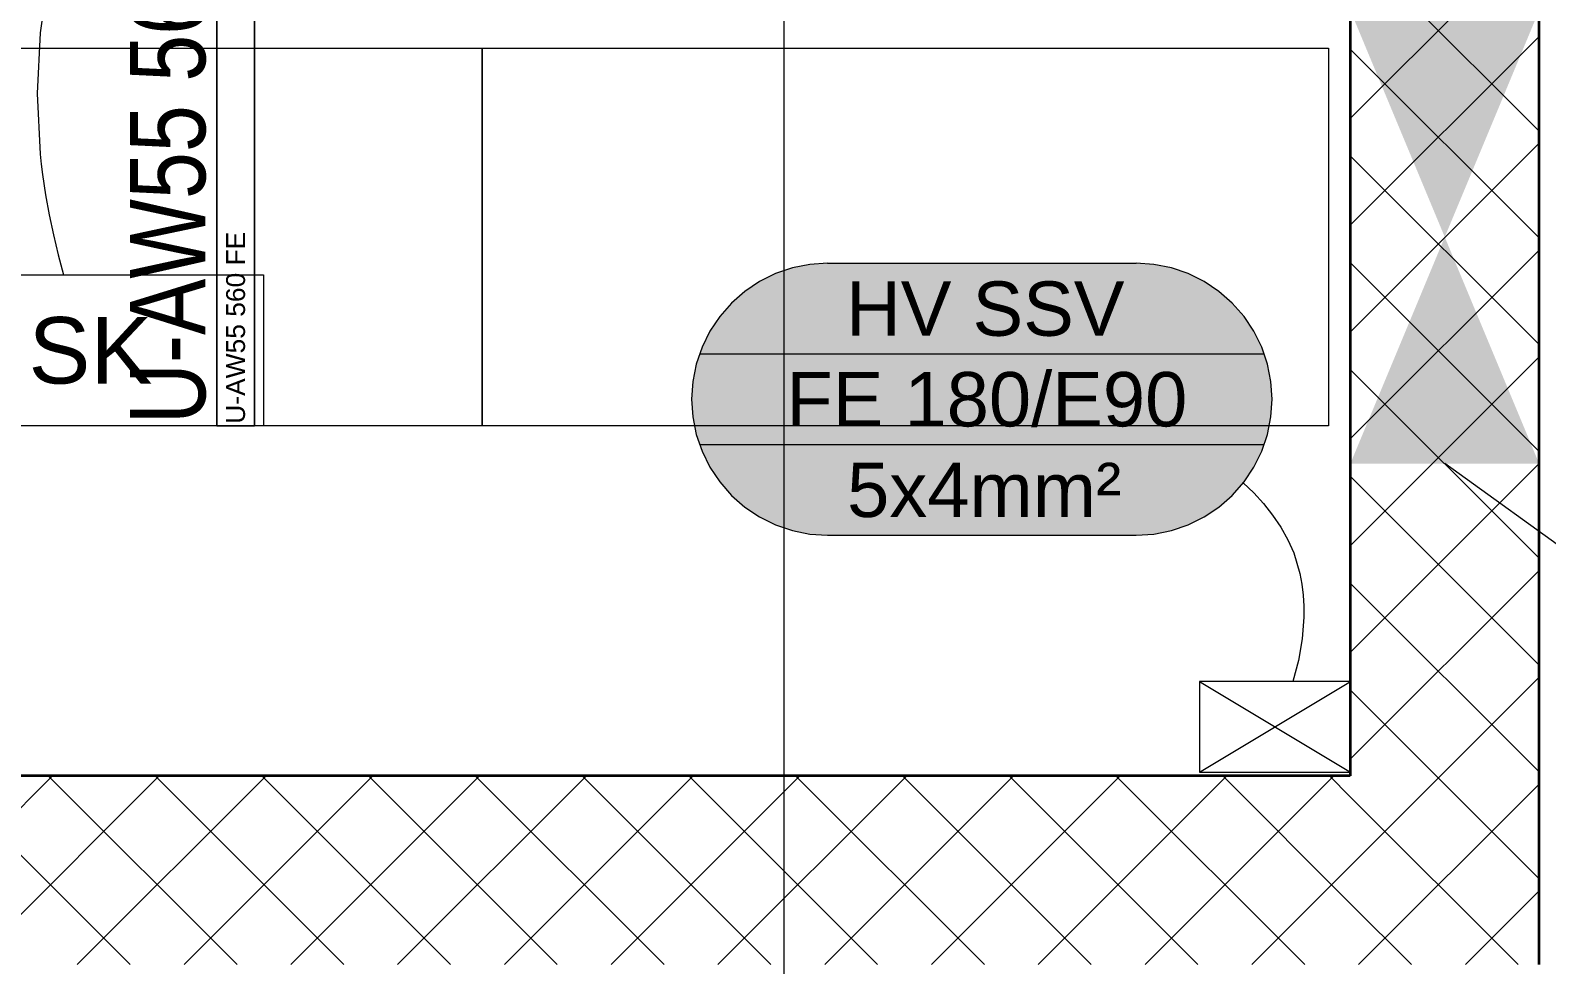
# Model space of a CAD drawing. Extents: x -1067 to 613, y -179 to 712.
# Drawn here: x -625.06 to -584.9, y 338.38 to 363.12 of the extents above; entities that cross this region are included whole.
import ezdxf
from ezdxf.lldxf.tags import DXFTag

# ---------------------------------------------------------------- set-up
doc = ezdxf.new("R2010")
doc.units = 0
doc.layers.get('0').update_dxf_attribs({"lineweight": 13})
for name, color, linetype, lineweight in [('A-WALL-____-MCUT', 7, 'Continuous', 35), ('A-WALL-____-PATT', 7, 'Continuous', 35), ('S-GRID-____-OTLN', 7, 'Continuous', 5)]:
    doc.layers.add(name, color=color, linetype=linetype, lineweight=lineweight)
for name, color, linetype, lineweight, true_color in [('EL01_WAN_Aussparung Wand', 7, 'Continuous', 13, 0x7f5f3f), ('EL01_WAN_Aussparung Wand Text', 7, 'Continuous', 13, 0x7f5f3f), ('EL01_WAN_Leitung_Kraft', 1, 'Continuous', 13, 0xff0000), ('EL01_WAN_Leitung_Licht', 7, 'Continuous', 13, 0x0080ff), ('EL01_WAN_Schlaufkasten', 1, 'Continuous', 13, 0xff0000), ('EL01_WAN_Starkstrom', 1, 'Continuous', 13, 0xff0000), ('EL01_WAN_Trassen', 40, 'Continuous', 13, 0xffbf00), ('EL01_WAN_Trassen Befestigung', 7, 'Continuous', 13, 0xb2b200)]:
    doc.layers.add(name, color=color, linetype=linetype, lineweight=lineweight, true_color=true_color)
doc.styles.get("Standard").update_dxf_attribs({"font": 'arial.ttf'})
tags = doc.linetypes.add('_Rasterlinie_', pattern=[0.375, 0.2, -0.05, 0.075, -0.05]).pattern_tags.tags
tags[10:11] = [DXFTag(74, 4), DXFTag(75, 0), DXFTag(340, '0'), DXFTag(46, 1.0), DXFTag(50, 0.0), DXFTag(44, 0.0), DXFTag(45, 0.0)]
tags[8:9] = [DXFTag(74, 4), DXFTag(75, 0), DXFTag(340, '0'), DXFTag(46, 1.0), DXFTag(50, 0.0), DXFTag(44, 0.0), DXFTag(45, 0.0)]
tags[6:7] = [DXFTag(74, 4), DXFTag(75, 0), DXFTag(340, '0'), DXFTag(46, 1.0), DXFTag(50, 0.0), DXFTag(44, 0.0), DXFTag(45, 0.0)]
tags[4:5] = [DXFTag(74, 4), DXFTag(75, 0), DXFTag(340, '0'), DXFTag(46, 1.0), DXFTag(50, 0.0), DXFTag(44, 0.0), DXFTag(45, 0.0)]

# ---------------------------------------------------------------- blocks, each defined once
blk = doc.blocks.new('Referenz-A0UJ3194XE', base_point=(-1062.181, -175.856))
at = {"layer": 'A-WALL-____-MCUT', "color": 0, "linetype": 'Continuous', "ltscale": 0.35}
for p, q in [((-585.097, 338.376), (-585.097, 391.376)), ((-590.097, 384.376), (-590.097, 343.376)), ((-590.097, 343.376), (-685.097, 343.376))]:
    blk.add_line(p, q, dxfattribs=at)
at = {"layer": 'A-WALL-____-PATT', "color": 0, "linetype": 'Continuous', "lineweight": 9, "ltscale": 0.13}
for p, q in [((-590.097, 360.785), (-585.097, 365.785)), ((-585.097, 360.452), (-590.097, 365.452)), ((-590.097, 357.956), (-585.097, 362.956)), ((-585.097, 357.623), (-590.097, 362.623)), ((-590.097, 355.128), (-585.097, 360.128)), ((-585.097, 354.795), (-590.097, 359.795)), ((-590.097, 352.299), (-585.097, 357.299)), ((-585.097, 351.967), (-590.097, 356.967)), ((-590.097, 349.471), (-585.097, 354.471)), ((-585.097, 349.138), (-590.097, 354.138)), ((-590.097, 346.643), (-585.097, 351.643)), ((-585.097, 346.31), (-590.097, 351.31)), ((-590.097, 343.814), (-585.097, 348.814)), ((-585.097, 343.481), (-590.097, 348.481)), ((-590.097, 340.986), (-585.097, 345.986)), ((-585.097, 340.653), (-590.097, 345.653)), ((-629.477, 338.376), (-624.477, 343.376)), ((-622.418, 338.376), (-627.418, 343.376)), ((-626.648, 338.376), (-621.648, 343.376)), ((-619.589, 338.376), (-624.589, 343.376)), ((-623.82, 338.376), (-618.82, 343.376)), ((-616.761, 338.376), (-621.761, 343.376)), ((-620.991, 338.376), (-615.991, 343.376)), ((-613.933, 338.376), (-618.933, 343.376)), ((-618.163, 338.376), (-613.163, 343.376)), ((-611.104, 338.376), (-616.104, 343.376)), ((-615.334, 338.376), (-610.334, 343.376)), ((-608.276, 338.376), (-613.276, 343.376)), ((-612.506, 338.376), (-607.506, 343.376)), ((-605.447, 338.376), (-610.447, 343.376)), ((-609.678, 338.376), (-604.678, 343.376)), ((-602.619, 338.376), (-607.619, 343.376)), ((-606.849, 338.376), (-601.849, 343.376)), ((-599.79, 338.376), (-604.79, 343.376)), ((-604.021, 338.376), (-599.021, 343.376)), ((-596.962, 338.376), (-601.962, 343.376)), ((-601.192, 338.376), (-596.192, 343.376)), ((-594.134, 338.376), (-599.134, 343.376)), ((-598.364, 338.376), (-593.364, 343.376)), ((-591.305, 338.376), (-596.305, 343.376)), ((-595.535, 338.376), (-590.535, 343.376)), ((-590.097, 339.996), (-593.477, 343.376)), ((-590.097, 342.824), (-590.648, 343.376)), ((-589.879, 338.376), (-585.097, 343.157)), ((-585.648, 338.376), (-590.097, 342.824)), ((-592.707, 338.376), (-590.097, 340.986)), ((-587.05, 338.376), (-585.097, 340.329)), ((-588.477, 338.376), (-590.097, 339.996))]:
    blk.add_line(p, q, dxfattribs=at)
at = {"layer": 'S-GRID-____-OTLN', "color": 0, "linetype": '_Rasterlinie_', "ltscale": 0.13}
blk.add_line((-605.097, -171.085), (-605.097, 546.376), dxfattribs=at)
blk = doc.blocks.new('IfcObject-A0UJ31A0XE', base_point=(-622.428, 352.645))
at = {"layer": 'EL01_WAN_Trassen', "linetype": 'ByBlock', "lineweight": -2, "ltscale": 0.13}
for p, q in [((-620.127, 363.845), (-619.127, 363.845)), ((-620.127, 363.845), (-619.127, 363.845)), ((-620.127, 352.645), (-620.127, 363.845)), ((-620.127, 363.845), (-620.127, 363.845)), ((-620.127, 363.845), (-620.127, 352.645)), ((-619.127, 352.645), (-619.127, 363.845)), ((-619.127, 363.845), (-619.127, 363.845)), ((-619.127, 363.845), (-619.127, 352.645)), ((-620.127, 352.645), (-619.127, 352.645)), ((-620.127, 352.645), (-619.127, 352.645)), ((-620.127, 352.645), (-620.127, 352.645)), ((-619.127, 352.645), (-619.127, 352.645))]:
    blk.add_line(p, q, dxfattribs=at)
at = {"layer": 'EL01_WAN_Trassen', "lineweight": -2, "attachment_point": 1, "rotation": 90}
for s, insert, char_height in [('{\\W0.8;\\fArial;U-AW55 560}', (-622.428, 352.692), 2), ('{\\fArial;U-AW55 560 FE}', (-619.877, 352.7), 0.5)]:
    blk.add_mtext(s, dxfattribs=dict(at, insert=insert, char_height=char_height))
blk = doc.blocks.new('Wanddurchbruch-A0UJ31A8XE', base_point=(-590.095, 351.644))
at = {"color": 0, "linetype": 'ByBlock', "lineweight": -2, "ltscale": 0.13}
for p, q in [((-590.095, 363.644), (-590.095, 351.644)), ((-585.095, 363.644), (-585.095, 351.644))]:
    blk.add_line(p, q, dxfattribs=at)
for points in [[(-587.595, 357.644), (-585.095, 363.644), (-590.095, 363.644)], [(-590.095, 351.644), (-585.095, 351.644), (-587.595, 357.644)]]:
    blk.add_solid(points, dxfattribs=at)
blk = doc.blocks.new('Durchbruch beschriften-A0UJ31AAXE', base_point=(-587.595, 341.158))
at = {"color": 0, "linetype": 'ByBlock', "lineweight": -2, "ltscale": 0.13}
for p, q in [((-583.452, 348.658), (-587.595, 351.644)), ((-583.452, 341.158), (-583.452, 348.658)), ((-583.452, 348.658), (-557.176, 348.658)), ((-578.331, 341.158), (-578.331, 348.658)), ((-557.176, 348.658), (-557.176, 341.158)), ((-557.176, 341.158), (-583.452, 341.158))]:
    blk.add_line(p, q, dxfattribs=at)
at = {"color": 7, "linetype": 'ByBlock', "lineweight": -2, "ltscale": 0.13, "true_color": 0xffffff}
for points in [[(-583.452, 341.158), (-557.176, 341.158), (-583.452, 348.658)], [(-557.176, 341.158), (-583.452, 348.658), (-557.176, 348.658)]]:
    blk.add_solid(points, dxfattribs=at)
at = {"color": 0, "linetype": 'ByBlock', "lineweight": -2, "ltscale": 0.13, "char_height": 2.5, "attachment_point": 1}
for s, insert in [('{\\fArial; WA 600/250 }', (-578.331, 348.033)), ('{\\fArial; OKRD=130 }', (-578.331, 344.283))]:
    blk.add_mtext(s, dxfattribs=dict(at, insert=insert))
at = {"color": 40, "linetype": 'ByBlock', "lineweight": -2, "ltscale": 0.13, "true_color": 0xffbf00, "insert": (-582.288, 346.408), "char_height": 3, "attachment_point": 1}
blk.add_mtext('{\\fArial;E}', dxfattribs=at)
blk = doc.blocks.new('Kabelkanal-A0UJ31CAXE', base_point=(-673.095, 352.645))
at = {"color": 0, "linetype": 'ByBlock', "lineweight": -2, "ltscale": 0.13}
for p, q in [((-673.095, 362.645), (-613.095, 362.645)), ((-613.095, 362.645), (-613.095, 352.645)), ((-613.095, 352.645), (-673.095, 352.645))]:
    blk.add_line(p, q, dxfattribs=at)
blk = doc.blocks.new('Kabelkanal-A0UJ31CKXE', base_point=(-613.095, 352.645))
at = {"color": 0, "linetype": 'ByBlock', "lineweight": -2, "ltscale": 0.13}
for p, q in [((-613.095, 352.645), (-613.095, 362.645)), ((-613.095, 362.645), (-590.671, 362.645)), ((-590.671, 362.645), (-590.671, 352.645)), ((-590.671, 352.645), (-613.095, 352.645))]:
    blk.add_line(p, q, dxfattribs=at)
blk = doc.blocks.new('UV in Wand-A0UJ31Y4XE', base_point=(-594.095, 343.476))
at = {"color": 0, "lineweight": -2}
for p, q in [((-594.095, 345.876), (-594.095, 343.476)), ((-590.095, 345.876), (-594.095, 345.876)), ((-594.095, 345.876), (-590.095, 343.476)), ((-594.095, 343.476), (-590.095, 345.876)), ((-590.095, 343.476), (-590.095, 345.876)), ((-594.095, 343.476), (-590.095, 343.476))]:
    blk.add_line(p, q, dxfattribs=at)
blk = doc.blocks.new('Leitung-A0UJ31Z0XE', base_point=(-624.879, 356.645))
at = {"color": 0, "linetype": 'ByBlock', "lineweight": -2, "ltscale": 0.13}
for p, q in [((-617.666, 377.625), (-619.779, 375.155)), ((-619.779, 375.155), (-621.628, 372.388)), ((-621.628, 372.388), (-623.134, 369.399)), ((-623.134, 369.399), (-623.733, 367.844)), ((-623.733, 367.844), (-624.217, 366.262)), ((-624.217, 366.262), (-624.576, 364.661)), ((-624.576, 364.661), (-624.8, 363.051)), ((-624.8, 363.051), (-624.879, 361.442)), ((-624.879, 361.442), (-624.802, 359.842)), ((-624.802, 359.842), (-624.773, 359.572)), ((-624.773, 359.572), (-624.74, 359.302)), ((-624.74, 359.302), (-624.66, 358.765)), ((-624.66, 358.765), (-624.563, 358.23)), ((-624.563, 358.23), (-624.451, 357.699)), ((-624.451, 357.699), (-624.326, 357.17)), ((-624.326, 357.17), (-624.188, 356.645))]:
    blk.add_line(p, q, dxfattribs=at)
blk = doc.blocks.new('Gruppenzuleitung-A0UJ321WXE', base_point=(-607.545, 349.749))
at = {"color": 0, "linetype": 'ByBlock', "lineweight": -2, "ltscale": 0.13}
for p, q in [((-604.876, 356.827), (-605.322, 356.675)), ((-604.414, 356.918), (-604.876, 356.827)), ((-603.945, 356.949), (-604.414, 356.918)), ((-603.945, 356.949), (-595.769, 356.949)), ((-595.299, 356.918), (-595.769, 356.949)), ((-594.837, 356.827), (-595.299, 356.918)), ((-594.391, 356.675), (-594.837, 356.827)), ((-605.745, 356.467), (-606.136, 356.205)), ((-605.322, 356.675), (-605.745, 356.467)), ((-593.969, 356.467), (-594.391, 356.675)), ((-593.577, 356.205), (-593.969, 356.467)), ((-606.49, 355.895), (-606.801, 355.541)), ((-606.136, 356.205), (-606.49, 355.895)), ((-593.223, 355.895), (-593.577, 356.205)), ((-592.913, 355.541), (-593.223, 355.895)), ((-606.801, 355.541), (-607.062, 355.149)), ((-592.651, 355.149), (-592.913, 355.541)), ((-607.062, 355.149), (-607.271, 354.727)), ((-592.443, 354.727), (-592.651, 355.149)), ((-607.271, 354.727), (-607.422, 354.281)), ((-592.291, 354.281), (-592.443, 354.727)), ((-607.339, 354.549), (-592.375, 354.549)), ((-607.422, 354.281), (-607.514, 353.819)), ((-592.2, 353.819), (-592.291, 354.281)), ((-607.514, 353.819), (-607.545, 353.349)), ((-592.169, 353.349), (-592.2, 353.819)), ((-607.545, 353.349), (-607.514, 352.879)), ((-592.2, 352.879), (-592.169, 353.349)), ((-607.514, 352.879), (-607.422, 352.418)), ((-592.291, 352.418), (-592.2, 352.879)), ((-607.422, 352.418), (-607.271, 351.972)), ((-592.443, 351.972), (-592.291, 352.418)), ((-607.339, 352.149), (-592.375, 352.149)), ((-607.271, 351.972), (-607.062, 351.549)), ((-592.651, 351.549), (-592.443, 351.972)), ((-607.062, 351.549), (-606.801, 351.158)), ((-592.913, 351.158), (-592.651, 351.549)), ((-606.801, 351.158), (-606.49, 350.804)), ((-593.223, 350.804), (-592.913, 351.158)), ((-606.49, 350.804), (-606.136, 350.493)), ((-593.577, 350.493), (-593.223, 350.804)), ((-606.136, 350.493), (-605.745, 350.232)), ((-593.969, 350.232), (-593.577, 350.493)), ((-605.745, 350.232), (-605.322, 350.023)), ((-605.322, 350.023), (-604.876, 349.872)), ((-604.876, 349.872), (-604.414, 349.78)), ((-595.299, 349.78), (-594.837, 349.872)), ((-594.837, 349.872), (-594.391, 350.023)), ((-594.391, 350.023), (-593.969, 350.232)), ((-604.414, 349.78), (-603.945, 349.749)), ((-603.945, 349.749), (-595.769, 349.749)), ((-595.769, 349.749), (-595.299, 349.78))]:
    blk.add_line(p, q, dxfattribs=at)
at = {"color": 7, "linetype": 'ByBlock', "lineweight": -2, "ltscale": 0.13, "true_color": 0xffffff}
for points in [[(-605.507, 356.593), (-594.207, 356.593), (-605.26, 356.7)], [(-605.26, 356.7), (-594.454, 356.7), (-605.006, 356.789)], [(-594.207, 356.593), (-605.26, 356.7), (-594.454, 356.7)], [(-605.006, 356.789), (-594.708, 356.789), (-604.746, 356.859)], [(-594.454, 356.7), (-605.006, 356.789), (-594.708, 356.789)], [(-604.746, 356.859), (-594.968, 356.859), (-604.481, 356.909)], [(-594.708, 356.789), (-604.746, 356.859), (-594.968, 356.859)], [(-604.481, 356.909), (-595.232, 356.909), (-604.214, 356.939)], [(-594.968, 356.859), (-604.481, 356.909), (-595.232, 356.909)], [(-604.214, 356.939), (-595.5, 356.939), (-603.945, 356.949)], [(-595.232, 356.909), (-604.214, 356.939), (-595.5, 356.939)], [(-595.5, 356.939), (-603.945, 356.949), (-595.769, 356.949)], [(-606.189, 356.164), (-593.524, 356.164), (-605.973, 356.324)], [(-605.973, 356.324), (-593.741, 356.324), (-605.745, 356.467)], [(-593.524, 356.164), (-605.973, 356.324), (-593.741, 356.324)], [(-605.745, 356.467), (-593.969, 356.467), (-605.507, 356.593)], [(-593.741, 356.324), (-605.745, 356.467), (-593.969, 356.467)], [(-593.969, 356.467), (-605.507, 356.593), (-594.207, 356.593)], [(-606.584, 355.798), (-593.13, 355.798), (-606.393, 355.988)], [(-606.393, 355.988), (-593.32, 355.988), (-606.189, 356.164)], [(-593.13, 355.798), (-606.393, 355.988), (-593.32, 355.988)], [(-593.32, 355.988), (-606.189, 356.164), (-593.524, 356.164)], [(-606.919, 355.377), (-592.794, 355.377), (-606.759, 355.594)], [(-606.759, 355.594), (-592.954, 355.594), (-606.584, 355.798)], [(-592.794, 355.377), (-606.759, 355.594), (-592.954, 355.594)], [(-606.759, 355.594), (-592.954, 355.594), (-606.759, 355.594)], [(-592.954, 355.594), (-606.759, 355.594), (-592.954, 355.594)], [(-592.954, 355.594), (-606.584, 355.798), (-593.13, 355.798)], [(-606.584, 355.798), (-593.13, 355.798), (-606.584, 355.798)], [(-593.13, 355.798), (-606.584, 355.798), (-593.13, 355.798)], [(-607.188, 354.911), (-592.525, 354.911), (-607.062, 355.149)], [(-607.062, 355.149), (-592.651, 355.149), (-606.919, 355.377)], [(-592.525, 354.911), (-607.062, 355.149), (-592.651, 355.149)], [(-592.651, 355.149), (-606.919, 355.377), (-592.794, 355.377)], [(-606.919, 355.377), (-592.794, 355.377), (-606.919, 355.377)], [(-592.794, 355.377), (-606.919, 355.377), (-592.794, 355.377)], [(-607.296, 354.664), (-592.418, 354.664), (-607.188, 354.911)], [(-592.418, 354.664), (-607.188, 354.911), (-592.525, 354.911)], [(-607.454, 354.15), (-592.259, 354.15), (-607.385, 354.41)], [(-607.385, 354.41), (-592.329, 354.41), (-607.296, 354.664)], [(-592.259, 354.15), (-607.385, 354.41), (-592.329, 354.41)], [(-592.329, 354.41), (-607.296, 354.664), (-592.418, 354.664)], [(-607.504, 353.886), (-592.209, 353.886), (-607.454, 354.15)], [(-592.209, 353.886), (-607.454, 354.15), (-592.259, 354.15)], [(-607.545, 353.349), (-592.169, 353.349), (-607.535, 353.618)], [(-607.535, 353.618), (-592.179, 353.618), (-607.504, 353.886)], [(-592.169, 353.349), (-607.535, 353.618), (-592.179, 353.618)], [(-592.179, 353.618), (-607.504, 353.886), (-592.209, 353.886)], [(-607.535, 353.08), (-592.179, 353.08), (-607.545, 353.349)], [(-592.179, 353.08), (-607.545, 353.349), (-592.169, 353.349)], [(-607.504, 352.813), (-592.209, 352.813), (-607.535, 353.08)], [(-592.209, 352.813), (-607.535, 353.08), (-592.179, 353.08)], [(-607.454, 352.548), (-592.259, 352.548), (-607.504, 352.813)], [(-592.259, 352.548), (-607.504, 352.813), (-592.209, 352.813)], [(-607.385, 352.288), (-592.329, 352.288), (-607.454, 352.548)], [(-592.329, 352.288), (-607.454, 352.548), (-592.259, 352.548)], [(-607.296, 352.034), (-592.418, 352.034), (-607.385, 352.288)], [(-592.418, 352.034), (-607.385, 352.288), (-592.329, 352.288)], [(-607.188, 351.787), (-592.525, 351.787), (-607.296, 352.034)], [(-592.525, 351.787), (-607.296, 352.034), (-592.418, 352.034)], [(-607.062, 351.549), (-592.651, 351.549), (-607.188, 351.787)], [(-592.651, 351.549), (-607.188, 351.787), (-592.525, 351.787)], [(-606.919, 351.321), (-592.794, 351.321), (-607.062, 351.549)], [(-592.794, 351.321), (-607.062, 351.549), (-592.651, 351.549)], [(-606.759, 351.105), (-592.954, 351.105), (-606.919, 351.321)], [(-592.954, 351.105), (-606.919, 351.321), (-592.794, 351.321)], [(-606.584, 350.901), (-593.13, 350.901), (-606.759, 351.105)], [(-593.13, 350.901), (-606.759, 351.105), (-592.954, 351.105)], [(-606.393, 350.71), (-593.32, 350.71), (-606.584, 350.901)], [(-593.32, 350.71), (-606.584, 350.901), (-593.13, 350.901)], [(-606.189, 350.535), (-593.524, 350.535), (-606.393, 350.71)], [(-593.524, 350.535), (-606.393, 350.71), (-593.32, 350.71)], [(-605.973, 350.375), (-593.741, 350.375), (-606.189, 350.535)], [(-593.741, 350.375), (-606.189, 350.535), (-593.524, 350.535)], [(-606.189, 350.535), (-593.524, 350.535), (-606.189, 350.535)], [(-593.524, 350.535), (-606.189, 350.535), (-593.524, 350.535)], [(-605.745, 350.232), (-593.969, 350.232), (-605.973, 350.375)], [(-593.969, 350.232), (-605.973, 350.375), (-593.741, 350.375)], [(-605.507, 350.106), (-594.207, 350.106), (-605.745, 350.232)], [(-594.207, 350.106), (-605.745, 350.232), (-593.969, 350.232)], [(-605.26, 349.998), (-594.454, 349.998), (-605.507, 350.106)], [(-594.454, 349.998), (-605.507, 350.106), (-594.207, 350.106)], [(-605.006, 349.909), (-594.708, 349.909), (-605.26, 349.998)], [(-594.708, 349.909), (-605.26, 349.998), (-594.454, 349.998)], [(-604.746, 349.84), (-594.968, 349.84), (-605.006, 349.909)], [(-594.968, 349.84), (-605.006, 349.909), (-594.708, 349.909)], [(-604.481, 349.789), (-595.232, 349.789), (-604.746, 349.84)], [(-595.232, 349.789), (-604.746, 349.84), (-594.968, 349.84)], [(-604.214, 349.759), (-595.5, 349.759), (-604.481, 349.789)], [(-595.5, 349.759), (-604.481, 349.789), (-595.232, 349.789)], [(-604.481, 349.789), (-595.232, 349.789), (-604.481, 349.789)], [(-595.232, 349.789), (-604.481, 349.789), (-595.232, 349.789)], [(-603.945, 349.749), (-595.769, 349.749), (-604.214, 349.759)], [(-595.769, 349.749), (-604.214, 349.759), (-595.5, 349.759)]]:
    blk.add_solid(points, dxfattribs=at)
at = {"color": 0, "linetype": 'ByBlock', "lineweight": -2, "ltscale": 0.13, "char_height": 1.44, "attachment_point": 1}
for s, insert in [('{\\fArial;HV SSV}', (-603.458, 356.469)), ('{\\fArial;FE 180/E90}', (-605.037, 354.069)), ('{\\fArial;5x4mm²}', (-603.428, 351.669))]:
    blk.add_mtext(s, dxfattribs=dict(at, insert=insert))
blk = doc.blocks.new('Leitung-A0UJ3228XE', base_point=(-592.933, 345.876))
at = {"color": 0, "linetype": 'ByBlock', "lineweight": -2, "ltscale": 0.13}
for p, q in [((-592.933, 351.131), (-592.656, 350.867)), ((-592.656, 350.867), (-592.394, 350.584)), ((-592.394, 350.584), (-592.154, 350.283)), ((-592.154, 350.283), (-591.937, 349.964)), ((-591.937, 349.964), (-591.75, 349.628)), ((-591.75, 349.628), (-591.595, 349.278)), ((-591.595, 349.278), (-591.432, 348.731)), ((-591.432, 348.731), (-591.379, 348.448)), ((-591.379, 348.448), (-591.344, 348.162)), ((-591.344, 348.162), (-591.326, 347.873)), ((-591.326, 347.873), (-591.325, 347.582)), ((-591.325, 347.582), (-591.37, 347.001)), ((-591.37, 347.001), (-591.47, 346.429)), ((-591.47, 346.429), (-591.621, 345.876))]:
    blk.add_line(p, q, dxfattribs=at)
blk = doc.blocks.new('Schlaufkasten Decke (multi)-A0UJ328UXE', base_point=(-628.171, 352.645))
at = {"color": 0, "linetype": 'ByBlock', "lineweight": -2, "ltscale": 0.13}
for p, q in [((-628.171, 352.645), (-628.171, 356.645)), ((-628.171, 356.645), (-618.891, 356.645)), ((-618.891, 356.645), (-618.891, 352.645)), ((-618.891, 352.645), (-628.171, 352.645))]:
    blk.add_line(p, q, dxfattribs=at)
at = {"color": 0, "linetype": 'ByBlock', "lineweight": -2, "ltscale": 0.13, "insert": (-625.112, 355.525), "char_height": 1.76, "attachment_point": 1}
blk.add_mtext('{\\fArial;SK}', dxfattribs=at)

msp = doc.modelspace()

# ---------------------------------------------------------------- block references
at = {"color": 9, "lineweight": 25, "ltscale": 0.25, "true_color": 0xc0c0c0}
msp.add_blockref('Referenz-A0UJ3194XE', (-1062.181, -175.856), dxfattribs=at)
at = {"layer": 'EL01_WAN_Aussparung Wand', "ltscale": 0.13}
msp.add_blockref('Wanddurchbruch-A0UJ31A8XE', (-590.095, 351.644), dxfattribs=at)
at = {"layer": 'EL01_WAN_Aussparung Wand Text', "ltscale": 0.13}
msp.add_blockref('Durchbruch beschriften-A0UJ31AAXE', (-587.595, 341.158), dxfattribs=at)
at = {"layer": 'EL01_WAN_Leitung_Kraft', "color": 1, "ltscale": 0.13, "true_color": 0xff0000}
for name, p in [('Gruppenzuleitung-A0UJ321WXE', (-607.545, 349.749)), ('Leitung-A0UJ3228XE', (-592.933, 345.876))]:
    msp.add_blockref(name, p, dxfattribs=at)
at = {"layer": 'EL01_WAN_Leitung_Licht', "ltscale": 0.13}
msp.add_blockref('Leitung-A0UJ31Z0XE', (-624.879, 356.645), dxfattribs=at)
at = {"layer": 'EL01_WAN_Schlaufkasten', "ltscale": 0.13}
msp.add_blockref('Schlaufkasten Decke (multi)-A0UJ328UXE', (-628.171, 352.645), dxfattribs=at)
at = {"layer": 'EL01_WAN_Starkstrom', "linetype": 'Continuous', "ltscale": 0.13}
msp.add_blockref('UV in Wand-A0UJ31Y4XE', (-594.095, 343.476), dxfattribs=at)
at = {"layer": 'EL01_WAN_Trassen', "ltscale": 0.13}
for name, p in [('Kabelkanal-A0UJ31CAXE', (-673.095, 352.645)), ('Kabelkanal-A0UJ31CKXE', (-613.095, 352.645))]:
    msp.add_blockref(name, p, dxfattribs=at)
at = {"layer": 'EL01_WAN_Trassen Befestigung', "ltscale": 0.13}
msp.add_blockref('IfcObject-A0UJ31A0XE', (-622.428, 352.645), dxfattribs=at)

doc.saveas('drawing.dxf')
